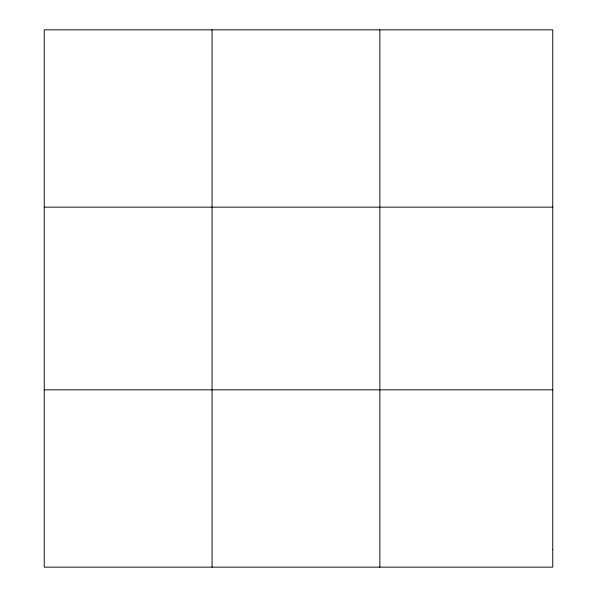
<?xml version="1.0" encoding="UTF-8"?>
<svg xmlns="http://www.w3.org/2000/svg" width="597" height="597" viewBox="0 0 597 597"><rect width="100%" height="100%" fill="white"/><g stroke="black" fill="none" stroke-linecap="round" stroke-linejoin="round"><path stroke-width="0.9" d="M212.054 29.85L212.054 567.15M379.864 29.85L379.864 567.15M44.245 207.159L552.755 207.159M44.245 389.841L552.755 389.841M552.755 549.419L552.755 567.15L44.245 567.15L44.245 29.85L552.755 29.85L552.755 549.419"/></g></svg>
